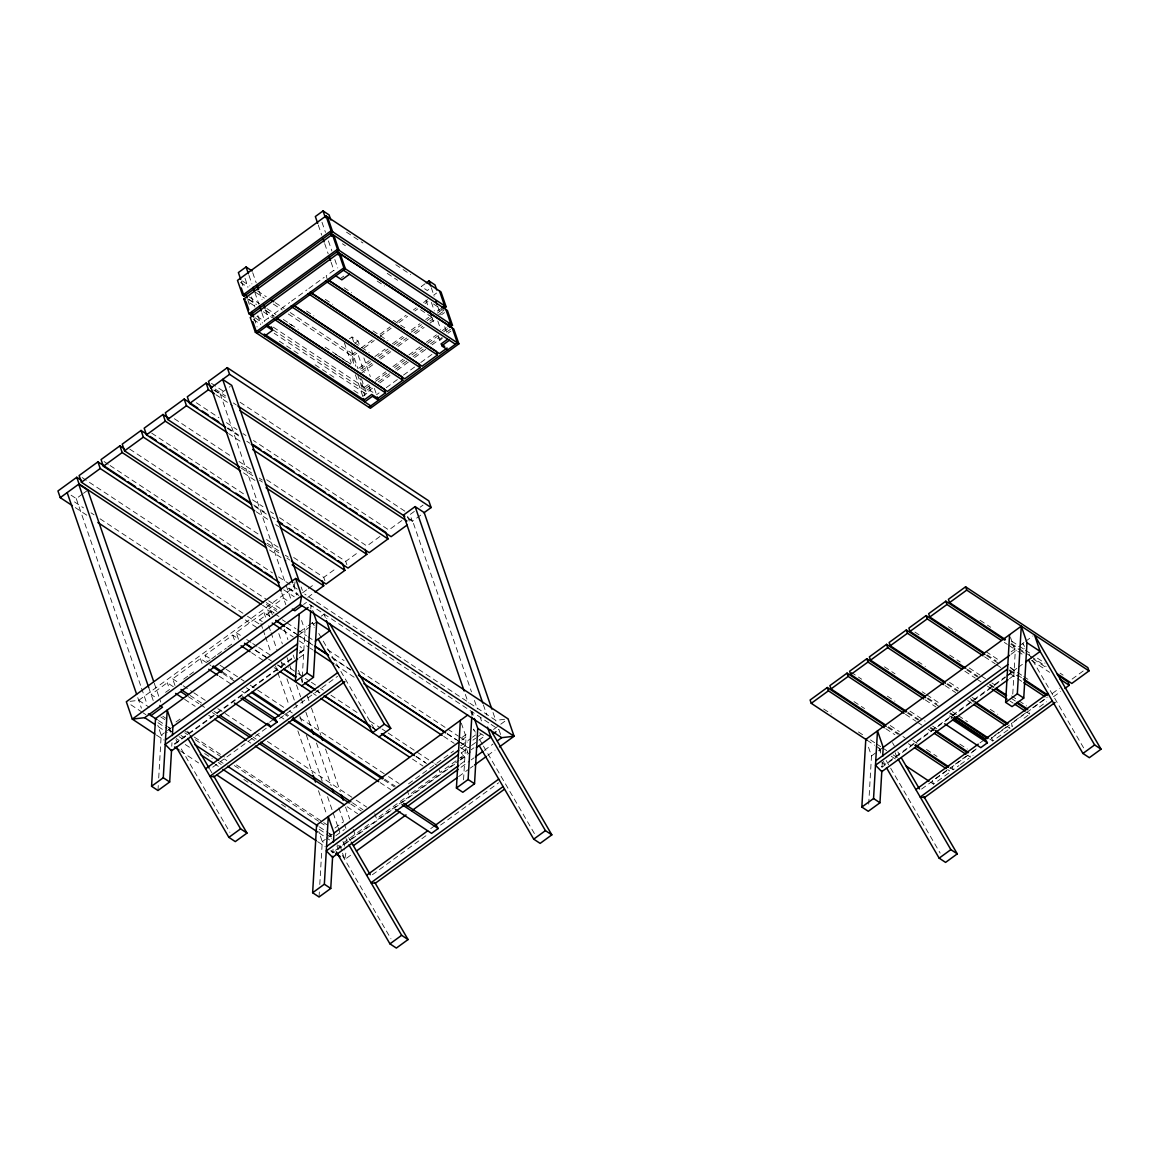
<?xml version="1.0" encoding="UTF-8"?>
<svg xmlns="http://www.w3.org/2000/svg" width="1159" height="1159" viewBox="0 0 1159 1159"><rect width="100%" height="100%" fill="white"/><g stroke="black" fill="none" stroke-linecap="round" stroke-linejoin="round"><path stroke-width="0.75" stroke-dasharray="5 3.75" d="M157.972 790.51L158.29 785.15M158.711 778.008L161.202 735.139L157.783 725.215M171.764 746.266L171.967 742.687M301.963 682.245L302.166 678.667M302.282 676.885L304.991 630.438L301.572 620.514M310.786 608.939L310.989 605.375L313.263 611.995M319.044 896.979L319.362 891.619M319.783 884.476L322.274 841.608L318.855 831.684M332.836 852.734L333.039 849.17M463.557 779.775L466.063 736.921L460.934 722.028M471.858 715.407L472.061 711.858L469.134 713.987M868.685 804.143L871.496 755.929L868.077 746.005M882.042 767.041L882.361 761.695M951.249 718.942L951.38 716.74M1012.763 694.096L1015.27 651.228L1010.141 636.334M295.067 581.919L294.183 587.106L138.703 700.326L126.331 701.774M350.569 855.284L344.73 859.543L346.208 850.894M264.585 320.724L272.278 315.118L273.553 318.826M274.205 313.712L289.605 302.513M291.532 301.108L306.918 289.895M308.845 288.49L324.245 277.291M333.864 270.279L326.157 275.885L327.432 279.594M341.181 277.986L343.759 276.117M71.061 495.168L76.248 498.602L82.028 494.4M83.462 493.343L87.794 490.199M214.995 390.366L220.196 393.785L230.293 386.44M349.424 338.848L351.988 336.979L358.044 340.978L359.797 346.063M425.107 283.738L421.268 286.534L427.309 290.532L429.888 288.663M355.48 342.847L358.044 340.978M355.32 352.235L350.974 355.407L354.379 365.288M361.13 348.004L374.183 338.5M379.993 334.27L390.148 326.867M397.407 321.594L406.114 315.248M413.372 309.96L416.269 307.845M423.528 302.571L427.874 299.399M433.683 295.168L436.581 293.053M288.272 313.959L352.481 356.407L356.842 353.234M364.1 347.946L374.256 340.558M380.051 336.327L391.67 327.867M398.928 322.593L407.62 316.248M414.879 310.96L417.791 308.845M425.034 303.571L427.946 301.456M358.986 368.113L369.142 360.724M374.937 356.494L385.107 349.091M392.35 343.817L402.506 336.414M411.213 330.083L419.92 323.738M425.73 319.507L428.627 317.392M437.334 311.061L440.246 308.946M360.492 369.113L370.648 361.724M377.906 356.436L388.062 349.033M393.872 344.817L404.027 337.414M411.286 332.126L421.441 324.737M427.251 320.507L431.597 317.334M437.407 313.118L441.753 309.946M361.709 370.764L371.865 363.375M379.123 358.088L389.279 350.684M396.537 345.411L406.693 338.008M413.951 332.72L422.658 326.389M429.917 321.101L432.814 318.986M438.609 314.77L442.97 311.597M361.767 372.821L374.835 363.318M380.63 359.087L390.786 351.684M398.044 346.411L408.2 339.007M415.458 333.734L424.165 327.389M429.975 323.158L434.321 319.985M441.579 314.712L444.476 312.597M368.272 384.542L362.463 388.772L357.928 375.588M375.516 379.254L385.672 371.865M392.93 366.577L403.086 359.174M408.895 354.958L420.5 346.498M426.309 342.267L436.465 334.879M442.274 330.648L446.621 327.475M369.779 385.541L363.969 389.772L360 378.225M375.588 381.311L388.642 371.807M394.451 367.577L404.607 360.174M411.865 354.9L422.021 347.497M427.816 343.267L437.986 335.878M443.781 331.648L448.142 328.475M370.996 387.193L363.738 392.466L364.868 395.77M378.254 381.905L389.859 373.459M395.668 369.228L407.273 360.768M413.068 356.552L423.238 349.149M430.482 343.861L439.189 337.53M446.447 332.242L452.256 328.011M372.503 388.193L365.244 393.466L274.161 333.256M379.761 382.905L389.917 375.516M397.175 370.228L408.779 361.767M414.589 357.552L426.193 349.091M432.003 344.86L442.159 337.472M447.968 333.241L450.865 331.126M362.796 396.335L370.503 390.728L372.923 392.336M439.768 340.297L442.332 338.428M376.545 394.741L379.109 392.872M397.363 379.572L386.164 387.729L383.18 385.759M403.491 375.11L414.69 366.968M420.804 362.506L432.003 354.35M173.314 686.722L167.302 682.738L151.134 694.516L156.335 697.95M174.995 685.491L172.691 678.826L200.406 658.645L210.924 665.599M210.228 659.833L207.316 661.948L205.027 655.284L232.727 635.103L238.74 639.087M238.493 639.261L236.19 632.582L263.904 612.401L269.917 616.385M269.67 616.559L267.367 609.88L283.535 598.116L288.721 601.535M262.571 628.366L259.63 619.819L271.177 611.416L273.77 613.125M165.563 692.358L169.605 689.417L167.302 682.738M183.745 679.116L188.12 675.943M189.569 674.871L193.944 671.684M211.691 658.776L216.067 655.588M217.53 654.516L226.28 648.142M227.729 647.084L232.104 643.897M302.6 592.8L306.947 589.627M308.395 588.584L314.19 584.368M293.691 557.493L323.767 577.385L336.791 567.896M279.551 517.653L345.73 561.391L358.754 551.916M379.92 536.501L366.896 545.99L266.121 479.377M401.869 520.521L388.844 529.996L253.473 440.521M414.357 511.423L410.011 514.582L412.3 521.26L415.53 518.913M420.137 507.207L423.035 505.107M307.801 597.363L313.582 593.147M416.646 518.102L422.441 513.886M303.571 604.476L306.454 602.376M175.994 721.97L180.384 718.783M299.457 632.075L306.729 626.787M308.178 625.73L313.988 621.485M321.231 616.211L324.158 614.082L326.867 618.718M171.445 727.678L161.202 735.139L164.129 737.081M299.254 634.625L316.682 621.919M174.372 743.846L293.531 657.081M299.341 652.85L305.15 648.62M174.661 744.324L293.676 657.66M299.471 653.444L303.832 650.271L300.051 646.403M299.21 657.863L303.571 654.69L299.804 650.822M269.641 722.158L273.611 719.275M212.734 767.215L267.888 727.055M279.507 718.594L337.559 676.32M334.937 828.048L343.6 821.731M461.977 737.486L467.801 733.256M332.445 834.205L322.274 841.608L325.201 843.549M461.775 740.036L467.584 735.806M335.791 835.769L344.455 829.453M408.533 783.817L453.575 751.018M460.847 745.73L471.018 738.312M472.466 737.254L475.378 735.139M461.065 748.815L465.44 745.628L467.743 752.292L457.53 759.739M472.944 740.166L475.639 738.196M476.986 737.211L481.028 734.27M461.383 752.901L470.134 746.526M471.597 745.469L477.436 741.209M478.899 740.152L484.737 735.893M493.502 729.518L499.341 725.259M500.789 724.201L508.091 718.884M343.426 842.81L371.141 822.644M404.23 798.537L376.53 818.718L374.806 813.705M436.566 774.994L408.852 795.175L407.128 790.177M456.067 760.797L440.029 772.474L438.305 767.475M471.206 749.772L473.901 747.816M335.444 850.315L458.964 760.376M460.413 759.319L470.583 751.916M454.734 764.143L332.821 852.908L330.315 850.344M460.543 759.913L464.904 756.74L461.123 752.872M460.282 764.332L464.643 761.159L460.876 757.305M461.007 767.301L469.728 760.956M471.177 759.898L474.089 757.783M484.259 750.38L492.981 744.035M458.602 776.631L468.816 769.185M470.279 768.127L473.191 765.998M487.794 755.364L495.096 750.061M430.713 828.642L434.683 825.744M372.358 874.741L427.512 834.581M440.579 825.078L498.631 782.803M1011.199 651.793L1018.457 646.505M1019.92 645.447L1024.266 642.274M1025.672 641.26L1032.988 635.929M871.496 755.929L883.201 747.396M1010.981 654.342L1016.805 650.112M881.738 762.694L884.665 764.621L1005.273 676.798M1006.722 675.74L1016.892 668.337M1018.341 667.28L1022.702 664.107M1005.404 677.392L882.042 767.229L879.522 764.65M1006.852 676.334L1014.111 671.047L1010.344 667.193M1009.503 678.652L1013.85 675.48L1010.083 671.612M979.934 742.948L983.89 740.065M946.7 770.402L932.372 780.833L933.502 784.136L950.699 771.619L947.685 769.619M966.447 756.016L952.119 766.447L953.263 769.75L958.986 765.577M976.182 748.931L971.879 752.061L973.009 755.364M1005.954 727.244L991.626 737.675L992.77 740.978L1008.533 729.504M1025.715 712.857L1011.387 723.288L1012.531 726.592L1009.503 724.607M1032.582 707.859L1046.91 697.428M1052.329 693.473L1059.5 688.258M1072.089 679.087L1083.549 670.742M921.579 789.062L976.718 748.902M991.235 738.326L1047.837 697.11M960.42 764.534L969.025 758.276M1023.991 718.247L1028.294 715.117M1039.449 706.99L1046.606 701.774M1053.473 696.776L1060.63 691.561M504.556 719.304L495.719 720.333L304.716 594.074M980.094 620.268L990.655 627.251M1011.793 641.217L1017.834 645.215M1019.341 646.215L1023.861 649.199M1025.382 650.199L1031.409 654.198M1037.45 658.182L1044.998 663.165M1060.094 673.147L1063.107 675.146M1011.416 643.535L1017.457 647.519M1018.964 648.518L1029.54 655.501M1031.046 656.501L1046.142 666.483M1010.735 644.085L1019.79 650.069M1021.311 651.068L1024.324 653.068M1033.379 659.051L1045.447 667.033M1004.331 642.405L1007.345 644.404M1008.866 645.404L1016.4 650.387M1017.921 651.387L1023.948 655.371M1031.496 660.369L1049.605 672.336M948.265 626.671L955.813 631.669M986.005 651.619L999.58 660.601M1010.141 667.584L1022.224 675.567M1023.73 676.566L1029.771 680.55M987.135 654.922L996.189 660.905M1009.779 669.888L1015.82 673.886M1017.327 674.886L1021.847 677.87M346.498 232.148L362.926 242.999M395.77 264.716L410.692 274.582M986.454 655.472L1000.043 664.455M1009.098 670.438L1018.153 676.436M984.571 656.791L995.146 663.774M996.653 664.773L1001.173 667.772M1010.228 673.756L1022.31 681.738M342.427 243.781L345.425 245.751M387.222 273.379L397.667 280.29M433.495 303.977L443.94 310.887M914.929 632.075L920.97 636.074M949.641 655.023L960.203 662.006M969.257 668.004L979.833 674.987M981.34 675.987L985.86 678.971M991.901 682.97L994.915 684.955M1011.517 695.936L1017.559 699.92M1019.065 700.92L1026.613 705.903M967.388 669.308L977.95 676.291M990.018 684.274L994.552 687.273M1011.155 698.24L1015.675 701.238M966.707 669.859L977.269 676.842M989.337 684.824L993.871 687.823M377.182 281.058L384.643 285.998M420.471 309.685L433.915 318.566M964.824 671.177L975.385 678.16M976.892 679.16L981.427 682.158M987.454 686.142L990.481 688.142M1010.097 701.108L1013.125 703.107M1026.7 712.075L1029.728 714.074L1028.584 710.771M917.812 661.427L925.36 666.425M949.511 682.39L958.565 688.374M972.14 697.356L975.168 699.341M990.264 709.322L997.798 714.306M947.627 683.694L958.189 690.677M970.271 698.66L973.285 700.659M946.946 684.245L957.508 691.228M971.097 700.21L974.111 702.209M344.078 287.722L351.539 292.662M393.336 320.29L406.78 329.17M945.063 685.563L955.624 692.546M967.707 700.529L972.227 703.527M1006.954 726.461L1009.967 728.46L1008.823 725.157M884.476 666.845L895.038 673.828M922.202 691.778L925.23 693.777M926.736 694.777L940.311 703.759M952.394 711.727L956.914 714.726M958.435 715.726L967.49 721.709M325.259 299.355L332.734 304.281M373.039 330.923L387.961 340.789M927.866 698.08L936.921 704.064M950.51 713.046L953.524 715.045M989.757 738.993L992.77 740.978M927.186 698.631L940.775 707.613M949.829 713.596L952.843 715.596M925.317 699.949L935.878 706.932M949.453 715.914L952.481 717.899M306.454 310.974L313.915 315.914M354.219 342.557L369.156 352.423M851.126 672.249L861.702 679.232M887.359 696.182L894.907 701.181M909.989 711.148L925.085 721.13M932.633 726.113L937.167 729.112M959.797 744.078L967.345 749.062M908.12 712.466L918.681 719.449M930.749 727.432L933.777 729.431M907.439 713.017L918 720M930.069 727.982L934.603 730.981M905.556 714.335L916.117 721.318M917.624 722.318L922.158 725.302M928.2 729.301L931.213 731.3M967.432 755.233L970.46 757.233L969.315 753.929M242.419 280.971L249.895 285.911M257.356 290.837L266.309 296.762M275.262 302.687L284.23 308.598M290.199 312.553L352.901 354.002M240.507 282.376L247.968 287.316M255.429 292.242L264.382 298.167M273.35 304.093L282.303 310.004M249.026 296.791L259.471 303.701M266.932 308.627L275.9 314.553M283.361 319.493L298.283 329.359M325.157 347.12L350.54 363.897M289.142 323.578L292.126 325.563M335.415 354.176L350.337 364.042M248.591 299.181L256.052 304.107M265.02 310.032L273.973 315.958M248.808 299.515L256.269 304.44M265.223 310.366L274.19 316.291M854.024 701.601L864.585 708.584M890.242 725.534L899.297 731.532M912.886 740.5L917.406 743.499M926.461 749.482L937.023 756.465M249.866 302.89L254.343 305.846M263.31 311.771L272.264 317.682M888.359 726.852L904.962 737.834M950.235 767.765L953.263 769.75M887.678 727.403L898.239 734.386M885.795 728.721L894.849 734.705M908.439 743.687L911.452 745.686M256.892 316.306L264.368 321.246M273.321 327.171L364.39 387.367M254.98 317.711L262.658 322.984M273.104 329.895L365.664 391.076M253.27 319.449L260.732 324.375M279.333 341.166L298.718 353.973M315.103 364.81L335.98 378.602M353.857 390.424L359.826 394.364M823.701 709.004L831.249 713.987M858.413 731.937L864.455 735.936M870.481 739.92L875.016 742.919M876.523 743.919L881.043 746.903M882.564 747.903L887.084 750.902M893.125 754.886L897.645 757.885M867.091 740.239L874.639 745.223M876.146 746.222L880.681 749.221M891.242 756.204L895.777 759.203M930.489 782.137L933.502 784.136M211.474 383.354L225.02 392.307M240.058 402.245L405.491 511.597M215.139 389.047L225.672 396.001M407.461 517.58L412.647 521.014L471.481 691.88M213.778 390.032L225.802 397.986M233.336 402.955L236.335 404.94M409.301 519.275L412.3 521.26M215.936 394.726L232.481 405.664M196.335 402.738L218.892 417.66M226.411 422.629L236.943 429.583M242.955 433.567L245.954 435.552M227.787 427.888L238.319 434.857M227.207 428.308L239.232 436.262M246.751 441.231L249.764 443.216M228.584 433.567L242.115 442.521M174.372 418.732L231.525 456.501M239.044 461.485L252.59 470.424M241.202 466.179L251.735 473.133M259.254 478.102L262.267 480.087M241.347 468.149L253.386 476.103M259.399 480.087L262.398 482.072M243.506 472.843L255.545 480.797M151.713 433.147L244.955 494.792M252.474 499.761L263.006 506.715M270.525 511.684L273.524 513.683M253.85 505.02L264.382 511.988M271.901 516.957L274.9 518.942M254.777 506.425L266.802 514.379M256.153 511.698L269.685 520.637M275.697 524.621L278.711 526.606M129.75 449.127L259.094 534.632M266.613 539.601L278.653 547.555M267.28 543.31L279.305 551.264M285.317 555.233L288.33 557.218M267.41 545.281L279.449 553.234M286.968 558.203L289.967 560.188M269.569 549.974L286.114 560.913M104.078 461.557L108.584 464.542M110.091 465.541L272.524 572.908M278.537 576.892L297.197 589.105M288.939 588.12L297.964 594.089M288.359 588.526L298.892 595.494M309.453 604.361L489.837 723.593M491.126 724.462L498.906 729.605M283.723 589.815L294.241 596.784M479.58 732.865L483.477 735.429M82.13 477.551L267.121 599.826M268.627 600.826L280.652 608.779M266.266 602.535L276.798 609.504M266.411 604.52L276.929 611.474M262.557 605.23L274.582 613.183M275.074 613.98L278.957 616.559M267.367 609.88L271.872 612.865M282.405 619.819L285.418 621.818M286.925 622.803L295.936 628.772M297.443 629.772L306.469 635.726M307.975 636.726L312.481 639.71M327.533 649.648L344.078 660.587M360.608 671.525L446.345 728.185M447.852 729.185L458.37 736.139M459.877 737.138L467.396 742.108M286.461 627.323L298.5 635.277M299.993 636.262L310.525 643.231M331.59 657.139L351.134 670.061M447.388 733.69L459.428 741.644M460.934 742.644L465.44 745.628M286.215 627.497L295.226 633.451M296.733 634.451L307.265 641.405M308.772 642.405L313.278 645.389M332.836 658.312L350.887 670.235M447.142 733.864L456.168 739.833M457.66 740.833L468.193 747.787M282.738 630.018L293.27 636.972M299.283 640.956L308.308 646.91M309.815 647.91L312.829 649.895M335.386 664.817L354.944 677.74M443.68 736.385L454.198 743.354M460.224 747.323L467.743 752.292M259.63 619.819L262.224 621.528M74.495 501.905L83.52 507.874M91.039 512.843L94.053 514.828M100.065 518.812L245.954 615.241M247.461 616.24L259.486 624.194M75.292 507.584L87.316 515.538M245.244 619.935L257.269 627.888M236.19 632.582L240.71 635.567M246.722 639.536L251.228 642.521M252.734 643.52L257.255 646.505M258.747 647.49L270.786 655.443M281.318 662.412L288.837 667.381M290.344 668.366L296.356 672.35M297.863 673.35L303.875 677.32M305.382 678.319L309.888 681.304M311.394 682.289L318.913 687.258M320.42 688.258L323.419 690.242M330.952 695.212L358.015 713.104M370.054 721.057L380.572 728.026M382.079 729.011L386.599 731.995M388.091 732.995L433.22 762.825M434.726 763.81L437.725 765.809M255.284 650.011L267.323 657.964M277.856 664.933L282.361 667.917M316.958 690.778L319.956 692.763M372.604 727.562L377.11 730.547M416.226 756.392L425.237 762.361M255.038 650.185L267.063 658.138M268.569 659.138L271.583 661.123M277.595 665.107L282.101 668.091M316.697 690.952L319.71 692.937M372.343 727.736L376.863 730.721M415.965 756.566L426.498 763.535M251.575 652.72L263.6 660.673M274.132 667.627L278.638 670.612M313.234 693.473L316.248 695.458M412.503 759.087L423.035 766.056M205.027 655.284L211.039 659.254M220.065 665.223L224.571 668.207M226.077 669.207L239.609 678.145M241.115 679.145L244.129 681.13M250.141 685.114L256.153 689.083M257.66 690.083L287.736 709.96M289.243 710.96L292.256 712.944M299.775 717.914L387.005 775.574M388.511 776.573L399.044 783.527M222.354 671.901L232.887 678.855M246.418 687.809L249.431 689.793M285.52 713.654L288.533 715.639M384.788 779.268L395.32 786.222M222.963 673.553L234.987 681.506M284.621 714.321L287.635 716.305M383.89 779.935L394.422 786.889M219.239 676.248L231.278 684.201M241.811 691.17L244.81 693.154M280.913 717.015L283.912 719M380.166 782.629L390.699 789.583M172.691 678.826L181.717 684.781M183.223 685.78L192.249 691.749M193.756 692.734L207.287 701.688M217.82 708.642L255.415 733.502M256.921 734.502L259.92 736.487M267.439 741.456L354.683 799.116M356.175 800.116L366.708 807.07M190.033 695.443L203.564 704.382M214.096 711.336L217.095 713.336M253.198 737.196L256.211 739.181M352.466 802.81L362.984 809.764M188.366 696.66L198.884 703.629M200.391 704.614L204.911 707.598M212.43 712.568L215.429 714.552M251.532 738.413L254.531 740.413M350.8 804.042L361.318 810.996M184.643 699.355L195.176 706.324M208.707 715.262L211.72 717.262M247.809 741.123L250.822 743.107M347.077 806.736L357.609 813.69M138.703 700.326L149.236 707.28M162.767 716.233L165.78 718.218M185.324 731.141L192.843 736.124M194.35 737.11L224.426 757.001M236.465 764.954L322.188 821.615M323.694 822.615L326.708 824.6M160.695 716.87L165.201 719.855M184.745 732.763L187.758 734.763M195.277 739.732L226.831 760.594M234.35 765.563L318.522 821.195M320.029 822.195L326.041 826.164M158.435 720.536L165.998 725.534M167.504 726.519L170.518 728.518M181.036 735.472L184.035 737.457M220.109 761.304L223.122 763.288M319.319 826.874L326.838 831.843M328.345 832.843L331.344 834.828M130.851 704.759L141.398 711.727M142.905 712.727L145.918 714.712M157.972 722.68L167.012 728.663M168.519 729.663L171.532 731.648M179.051 736.631L182.064 738.616M204.665 753.553L212.198 758.537M218.225 762.521L221.239 764.52M243.839 779.456L251.373 784.426M281.507 804.346L289.04 809.33M319.174 829.25L331.228 837.218M158.218 726.621L167.229 732.589M176.255 738.558L179.268 740.543M185.281 744.527L191.293 748.497M215.357 764.404L218.37 766.389M319.145 833.002L329.663 839.956M337.182 844.94L344.701 849.909M156.407 735.052L163.941 740.036M180.514 750.989L198.595 762.941M317.609 841.622L325.143 846.592M331.17 850.576L334.183 852.575M1024.542 646.476L1022.745 643.39L1024.455 648.359M1029.047 654.198L1031.742 658.834M1032.64 660.384L1083.94 748.424M892.473 742.658L894.27 745.744M897.863 751.916L899.674 755.016M878.957 748.091L880.768 751.177M886.157 760.449L889.764 766.621M890.663 768.171L940.166 853.125M475.335 732.169L473.524 729.083L475.233 734.038M479.826 739.891L482.535 744.527M483.433 746.063L534.734 834.118M314.263 625.701L312.452 622.6L314.161 627.57M318.754 633.422L322.361 639.594M323.26 641.144L375.458 730.735M348.656 837.609L350.453 840.695M331.546 836.87L329.75 833.77L331.46 838.739M336.95 846.128L338.747 849.214M342.354 855.4L390.96 938.819M187.584 731.141L189.381 734.226M209.837 769.33L211.88 772.836M171.373 731.937L168.678 727.301L170.387 732.271M175.878 739.659L177.675 742.745M181.282 748.931L229.888 832.336M895.226 752.799L896.356 756.103M879.536 749.743L880.666 753.046M883.52 761.318L884.665 764.621M431.293 287.707L434.205 296.182M437.711 306.353L440.637 314.828M444.708 326.693L447.055 333.473M431.394 302.398L434.321 310.873M437.812 321.043L440.739 329.518M425.933 300.094L427.685 305.179M431.771 317.044L434.103 323.825M438.189 335.675L441.043 343.991M493.024 712.51L495.965 721.057M498.978 729.793L500.601 734.531M321.985 222.224L325.491 232.394M328.403 240.869L331.909 251.025M334.821 259.5L337.747 267.975M318.261 225.005L321.767 235.161M324.694 243.636L328.185 253.807M331.112 262.282L334.024 270.757M363.883 357.928L370.3 376.574M374.386 388.439L376.124 393.509M483.361 704.802L486.896 715.06M351.988 336.979L353.741 342.064M358.406 355.625L364.245 372.575M368.91 386.121L371.778 394.437M474.422 700.413L477.363 708.96M480.304 717.508L481.478 720.912M351.51 349.975L357.928 368.62M361.434 378.79L366.795 394.364M352.481 356.407L355.885 366.287M407.649 516.306L409.953 522.97M472.061 711.858L473.205 715.161M344.295 342.586L351.293 362.926M355.378 374.777L364.071 400.043M465.338 694.415L468.279 702.962M471.22 711.496L472.408 714.915M252.705 272.669L256.211 282.825M259.138 291.3L262.05 299.775M265.556 309.946L268.468 318.421M248.997 275.436L251.909 283.912M254.835 292.387L258.921 304.252M261.833 312.727L264.745 321.202M345.73 561.391L346.874 564.737M245.013 278.261L247.939 286.737M251.431 296.907L254.937 307.077M257.849 315.552L260.775 324.027M241.304 281.043L243.767 288.229M247.722 299.688L250.054 306.469M254.14 318.334L257.095 326.939M323.767 577.385L324.926 580.717M324.158 614.082L325.302 617.399M301.152 587.005L302.34 590.424M293.256 584.411L296.892 595.002M220.196 393.785L285.491 583.455M286.085 585.15L291.373 600.536M281.709 592.828L285.824 604.781M284.375 629.38L287.91 639.623M293.198 655.009L294.372 658.413M298.5 670.38L302.615 682.347M307.323 696.008L309.091 701.137M311.438 707.975L320.855 735.313M325.563 748.975L340.268 791.698M345.556 807.07L349.685 819.036M353.249 829.409L354.973 834.408M271.177 611.416L272.351 614.835M278.826 633.625L282.361 643.882M287.07 657.544L288.823 662.673M289.417 664.382L291.764 671.22M296.472 684.882L300.601 696.849M301.181 698.558L303.542 705.382M305.889 712.22L311.192 727.606M316.479 742.977L331.184 785.686M338.834 807.91L345.904 828.41M346.005 838.493L347.149 841.796M263.904 612.401L266.208 619.08M268.714 625.817L270.482 630.945M271.061 632.655L276.943 649.735M281.072 661.702L282.825 666.831M286.954 678.783L294.603 701.007M295.183 702.702L296.95 707.83M299.891 716.378L301.659 721.506M306.367 735.168L322.245 781.311M327.548 796.682L337.544 825.73M338.138 827.439L339.906 832.568M342.948 841.434L344.585 846.171M339.848 845.346L342.021 851.662M342.557 853.227L344.73 859.543M263.165 630.076L264.933 635.204M265.512 636.899L270.815 652.285M275.523 665.947L277.276 671.075M277.87 672.785L288.461 703.542M297.877 730.88L312.582 773.589M318.464 790.684L326.708 814.603M232.727 635.103L234.451 640.116M200.406 658.645L202.695 665.324M154.277 683.274L160.753 702.064M148.729 687.519L153.437 701.195M76.248 498.602L140.963 686.548M141.557 688.258L146.86 703.629M137.776 697.631L141.412 708.207"/><path stroke-width="1.5" d="M171.561 749.83L169.678 781.977L157.972 790.51L151.568 786.266L155.509 718.594L308.091 607.49M151.568 786.266L163.274 777.747L167.215 710.076L172.908 726.621L172.387 735.545M299.283 613.908L295.342 681.564L307.048 673.046L310.684 610.721M301.76 685.809L313.466 677.291L316.682 621.919L313.263 611.995M332.633 856.313L330.75 888.46L319.044 896.979L312.64 892.734L316.581 825.063L467.7 715.031M312.64 892.734L324.346 884.216L328.287 816.544L333.98 833.089L333.459 842.014M474.335 718.464L477.754 728.388L474.538 783.759L462.832 792.278L456.414 788.048L460.355 720.376M456.414 788.048L468.12 779.514L471.756 717.189M881.84 770.619L879.971 802.767L868.265 811.286L861.847 807.055L865.787 739.384L1021.282 626.164L1026.975 642.709L1023.745 698.066L1012.039 706.599L1005.621 702.354L1009.576 634.683M861.847 807.055L873.553 798.522L877.493 730.851L883.201 747.396L882.68 756.334M1005.621 702.354L1017.327 693.835L1021.282 626.164M499.471 746.86L514.074 736.24L301.644 595.813L132.3 719.116L144.672 717.682L300.152 604.462L301.644 595.813L295.661 578.471L126.331 701.774L132.3 719.116L154.9 734.053M252.126 270.974L246.07 266.961L238.377 272.568L240.71 279.348M330.851 220.007L329.098 214.922L323.042 210.924L315.349 216.53L317.682 223.31M443.202 308.888L446.114 306.773L440.999 291.952L326.012 215.936L237.494 280.391L242.608 295.212L244.114 296.211L332.633 231.757L327.519 216.936M242.608 295.212L331.112 230.757L446.114 306.773M253.488 316.726L248.982 313.756L243.883 298.921L332.387 234.466L337.501 249.301L452.488 325.302L449.591 327.418M248.982 313.756L337.501 249.301M250.489 314.755L339.007 250.301L333.908 235.465M338.776 253.01L250.257 317.465L255.371 332.285L370.358 408.301L458.877 343.846L453.763 329.011L338.776 253.01L343.875 267.83L458.877 343.846M255.371 332.285L343.875 267.83M264.86 335.893L272.553 330.286L271.38 326.896M349.525 274.234L341.833 279.841L335.777 275.842M81.275 480.246L76.769 477.276L57.95 490.967L60.254 497.646L72.278 505.599M124.998 479.754L97.935 461.862L79.116 475.552L81.42 482.231L263.397 602.521M124.39 448.852L119.884 445.867L101.065 459.572L103.368 466.251L279.333 582.571M147.063 434.437L141.05 430.453L122.231 444.158L124.535 450.837L265.904 544.281M169.011 418.457L162.999 414.473L144.18 428.178L146.483 434.842L251.764 504.44M197.711 408.011L184.165 399.058L165.36 412.763L167.649 419.442L239.841 467.164M212.14 387.048L206.114 383.078L187.309 396.784L189.598 403.448L225.701 427.309M431.119 507.555L428.83 500.891L227.28 367.664L208.475 381.369L210.764 388.033L229.583 374.343L431.119 507.555L423.89 512.829M60.254 497.646L79.058 483.94L261.05 604.245M81.42 482.231L100.225 468.526L280.71 587.83M103.368 466.251L122.188 452.546L266.57 547.99M124.535 450.837L143.354 437.131L254.647 510.699M146.483 434.842L165.302 421.152L240.493 470.858M167.649 419.442L186.469 405.737L227.077 432.582M189.598 403.448L208.417 389.757L214.429 393.727M426.396 282.796L428.96 280.927L435.016 284.926L436.769 290.011M441.695 307.888L444.592 305.773L439.493 290.938M448.069 326.418L450.981 324.303L445.867 309.482M447.461 339.326L441.043 343.991L444.679 346.396M449.388 340.239L441.68 345.846L447.736 349.844M276.755 318.073L384.252 389.134L385.527 392.843L377.82 398.435L371.778 394.437L364.071 400.043L264.223 334.038M294.082 305.469L401.565 376.516L402.839 380.224L387.454 391.438L276.972 318.406M311.394 292.85L418.877 363.912L420.166 367.62L404.766 378.819L294.299 305.802M330.214 281.231L436.204 351.293L437.479 355.002L422.079 366.215L310.119 292.198M447.099 348.004L439.406 353.596L328.924 280.579M368.837 407.302L457.356 342.847L452.256 328.011M491.851 709.091L424.194 512.597L415.11 506.599L403.564 515.016L464.165 690.996M315.031 592.09L323.723 585.773L321.999 580.76M338.08 560.695L342.586 563.68L344.889 570.358L326.07 584.049L291.474 561.188M365.114 549.366L366.838 554.364L348.019 568.069L277.334 521.347M370.663 522.347L385.701 532.285L388.004 538.949L369.185 552.655L265.411 484.056M407.055 525.085L391.134 536.675L251.271 444.216M150.974 715.596L162.521 707.193L159.928 705.469M302.122 605.534L294.908 610.793L292.314 609.069M172.836 726.679L297.791 635.683M165.462 740.007L297.544 643.824M297.284 648.258L165.215 744.426L171.503 750.858L297.762 658.92M315.32 641.202L329.851 630.626L326.432 620.702M205.592 768.808L268.004 723.361M273.799 719.131L337.66 672.64M234.364 702.977L270.496 726.867L277.102 722.057L274.929 718.319L242.564 696.921M342.021 680.101L209.938 776.284L214.198 776.805L344.817 681.68M228.874 837.363L240.579 828.844L246.983 833.089L235.277 841.608L228.874 837.363L176.197 746.961M379.065 736.907L390.771 728.388L384.353 724.143L372.647 732.676L318.16 639.145M333.908 833.147L458.863 742.151M326.534 846.476L458.616 750.293M458.356 754.726L326.287 850.894L332.561 857.341L458.834 765.389M493.14 733.806L496.023 731.706M476.392 747.685L490.923 737.095L487.504 727.171M353.481 845.606L399.971 811.749M407.244 806.461L458.095 769.417M475.538 756.726L482.81 751.438M497.341 740.862L501.688 737.675L514.074 736.24L508.091 718.884L295.661 578.471M356.407 851.039L406.041 814.893M411.88 810.648L457.139 777.689M474.654 764.94L486.331 756.436M366.664 875.277L427.613 830.887M434.871 825.614L498.732 779.109M403.636 803.39L436.001 824.788L438.174 828.526L431.568 833.335L395.436 809.446M503.093 786.584L371.01 882.752L375.27 883.274L504.44 789.221M389.946 943.846L401.651 935.313L408.055 939.558L396.349 948.076L389.946 943.846L336.356 851.879M533.719 839.145L545.425 830.626L551.843 834.857L540.137 843.39L533.719 839.145L479.218 745.628M886.171 726.403L827.309 687.504L810.112 700.022L811.257 703.325L867.091 740.239M905.918 712.017L847.055 673.118L829.873 685.635L831.003 688.939L885.346 724.853M925.679 697.631L866.816 658.732L849.619 671.249L850.764 674.552L906.613 711.467M945.44 683.245L886.577 644.346L869.38 656.863L870.525 660.166L924.853 696.081M963.68 667.874L906.324 629.96L889.141 642.477L890.271 645.78L944.614 681.695M984.947 654.487L926.084 615.574L908.888 628.091L910.032 631.394L965.867 668.308M1004.708 640.101L945.845 601.188L928.649 613.705L929.779 617.008L984.121 652.937M1056.704 673.466L1071.8 683.448L1088.982 670.916L1087.852 667.613L965.592 586.802L948.395 599.319L949.54 602.622L1005.389 639.536M811.257 703.325L828.439 690.807L884.288 727.722M831.003 688.939L848.2 676.421L904.049 713.336M850.764 674.552L867.961 662.035L923.795 698.949M870.525 660.166L887.707 647.649L943.556 684.563M890.271 645.78L907.468 633.263L961.796 669.178M910.032 631.394L927.229 618.877L983.064 655.791M929.779 617.008L946.975 604.491L1001.318 640.405M949.54 602.622L966.736 590.105L1088.982 670.916M883.115 747.454L1009.532 655.4M875.755 760.782L1007.823 664.614M1007.577 669.033L875.494 765.215L881.782 771.648L1008.055 679.696M1025.614 661.992L1040.145 651.416L1034.451 634.871L1101.05 749.178L1089.344 757.696L1082.926 753.451L1028.439 659.935M915.871 789.583L978.283 744.15M984.092 739.92L1047.953 693.415M952.843 717.711L985.208 739.094L987.396 742.832L980.789 747.642L944.643 723.752M1064.933 688.432L1069.235 685.302L1068.091 681.999L1057.53 675.016M1052.3 700.891L920.232 797.059L924.476 797.58L1055.096 702.47M939.152 858.153L950.858 849.634L957.276 853.864L945.57 862.397L939.152 858.153L886.476 767.751M1082.926 753.451L1094.632 744.933L1101.05 749.178M1026.975 642.709L1040.145 651.416L1094.632 744.933M1060.181 679.319L1069.235 685.302M1023.368 678.87L1047.504 694.835M1024.194 680.42L1046.823 695.386M1023.817 682.738L1044.954 696.704M330.706 233.162L447.388 310.482L452.488 325.302M1017.327 693.835L1023.745 698.066M337.095 251.706L449.055 325.708M996.059 688.272L1006.62 695.255M1017.196 702.238L1027.758 709.221M995.378 688.823L1005.94 695.806M1016.501 702.789L1027.077 709.772M991.988 689.141L1007.084 699.109M1014.632 704.107L1025.193 711.09M343.47 270.235L455.429 344.252M974.791 701.659L1007.997 723.607M975.617 703.209L1007.316 724.158M973.748 704.513L1005.433 725.476M325.52 280.985L437.479 355.002M956.552 717.044L988.25 737.993M954.35 716.595L987.555 738.544M953.987 718.899L984.179 738.862M308.193 293.604L420.166 367.62M952.756 719.942L987.396 742.832M935.284 730.431L968.489 752.379M936.11 731.981L967.808 752.93M290.88 306.208L402.839 380.224M934.226 733.285L965.925 754.234M270.786 299.717L273.77 301.702M243.883 298.921L245.389 299.92M273.553 318.826L385.527 392.843M915.523 744.817L948.728 766.765M914.842 745.367L948.048 767.316M914.48 747.671L946.164 768.62M267.077 325.23L271.916 328.432M266.498 326.287L272.553 330.286M258.805 331.894L370.764 405.896M906.338 766.186L928.982 781.152M873.553 798.522L879.971 802.767M237.841 405.94L404.781 516.291M240 410.634L406.939 520.985M202.217 410.996L208.229 414.965M212.749 417.95L218.761 421.934M253.357 444.795L260.876 449.764M263.875 451.749L271.394 456.718M274.408 458.718L293.966 471.641M298.471 474.625L325.549 492.517M328.548 494.502L336.067 499.471M339.08 501.47L346.599 506.44M349.612 508.424L357.131 513.394M360.13 515.378L367.664 520.348M252.648 449.475L388.004 538.949M266.063 487.765L366.838 554.364M150.076 436.421L156.088 440.406M160.608 443.39L166.621 447.36M169.62 449.344L187.671 461.282M190.684 463.267L198.203 468.236M201.217 470.221L208.736 475.204M211.735 477.189L219.254 482.158M222.267 484.143L229.786 489.112M235.799 493.097L250.837 503.035M279.42 521.927L282.434 523.911M286.939 526.896L292.952 530.865M297.472 533.85L303.484 537.834M306.498 539.819L314.017 544.788M317.015 546.773L324.534 551.756M327.548 553.741L335.067 558.71M280.217 527.606L344.889 570.358M292.14 564.882L323.723 585.773M128.012 481.738L135.531 486.708M138.544 488.707L146.063 493.676M149.062 495.661L156.595 500.63M159.594 502.615L167.113 507.584M170.127 509.583L219.761 542.383M224.267 545.367L230.279 549.352M234.799 552.321L251.344 563.26M254.343 565.259L261.862 570.228M264.875 572.213L272.394 577.182M300.152 604.462L501.688 737.675M316.682 621.919L329.851 630.626L384.353 724.143M477.754 728.388L490.923 737.095L545.425 830.626M275.929 620.355L283.462 625.324M315.045 646.2L328.577 655.154M361.666 677.03L444.39 731.706M275.683 620.529L284.708 626.497M314.784 646.374L328.316 655.328M358.406 675.219L445.636 732.879M272.22 623.049L281.246 629.018M314.335 650.894L333.879 663.817M363.955 683.694L442.173 735.4M97.849 522.492L242.231 617.935M307.048 673.046L313.466 677.291M468.12 779.514L474.538 783.759M246.273 644.056L252.285 648.026M283.868 668.902L295.893 676.856M304.918 682.825L313.944 688.794M324.477 695.748L369.591 725.577M383.136 734.516L411.706 753.408M244.506 643.231L252.025 648.2M283.607 669.076L295.646 677.03M304.672 682.999L315.19 689.953M324.216 695.922L370.851 726.736M381.369 733.705L414.458 755.581M241.043 645.751L250.069 651.72M280.145 671.597L311.728 692.474M320.753 698.442L409.489 757.102M213.328 665.932L222.354 671.901M252.445 691.778L284.027 712.655M293.053 718.623L383.281 778.269M212.43 666.599L221.456 672.568M251.532 692.445L283.129 713.321M292.14 719.29L382.383 778.935M208.721 669.294L217.747 675.262M247.823 695.139L279.406 716.016M288.432 721.985L378.674 781.644M240.971 698.167L277.102 722.057M402.043 804.636L438.174 828.526M181.007 689.475L188.526 694.444M220.109 715.32L251.691 736.197M260.717 742.166L350.96 801.811M180.847 691.691L186.86 695.675M216.936 715.552L250.025 737.428M259.051 743.397L349.294 803.042M175.617 693.401L183.136 698.37M214.719 719.246L246.302 740.123M255.328 746.092L344.064 804.737M148.381 713.886L156.987 719.565M194.567 744.411L218.616 760.304M227.628 766.273L317.812 825.889M144.672 717.682L155.205 724.636M200.319 754.466L213.864 763.404M222.89 769.373L317.638 832.003M174.487 747.004L179.008 749.989M216.675 774.893L316.103 840.623M335.69 853.575L340.21 856.559M163.274 777.747L169.678 781.977M324.346 884.216L330.75 888.46M901.47 758.102L919.464 788.989M923.969 796.711L957.276 853.864M898.182 759.217L950.858 849.634M490.634 729.822L551.843 834.857M329.562 623.354L390.771 728.388M351.351 842.245L370.257 874.683M374.763 882.405L408.055 939.558M348.96 844.911L401.651 935.313M269.047 724.375L270.496 726.867M190.279 735.777L209.185 768.214M213.691 775.936L246.983 833.089M187.888 738.442L240.579 828.844M965.592 586.802L966.736 590.105M945.845 601.188L946.975 604.491M926.084 615.574L927.229 618.877M906.324 629.96L907.468 633.263M886.577 644.346L887.707 647.649M866.816 658.732L867.961 662.035M847.055 673.118L848.2 676.421M827.309 687.504L828.439 690.807M448.432 323.912L449.605 327.302M428.96 280.927L430.713 286.012M435.958 301.268L437.131 304.658M430.018 311.959L431.177 315.349M340.282 254.009L345.396 268.83L256.878 333.285L252.908 321.753M326.012 215.936L331.112 230.757M323.042 210.924L325.375 217.704M330.634 232.945L331.807 236.335M337.052 251.59L338.225 254.98M322.941 238.551L324.1 241.941M329.359 257.197L330.518 260.587M377.298 396.9L378.471 400.29L372.416 396.291L364.708 401.898L363.549 398.508M415.11 506.599L482.767 703.093M257.385 286.215L258.544 289.605M263.803 304.86L264.962 308.251M246.07 266.961L248.417 273.741M253.082 287.302L254.241 290.692M259.5 305.947L261.253 311.032M245.969 294.603L247.128 297.993M251.807 311.554L253.546 316.639M241.275 287.983L244.114 296.211M245.954 301.572L248.794 309.815M227.28 367.664L229.583 374.343M299.399 581.876L231.742 385.382L222.658 379.384L292.662 582.702M211.112 387.787L281.115 591.119M206.114 383.078L208.417 389.757M321.434 737.023L322.622 740.442M341.441 795.117L343.209 800.232M311.771 729.301L313.538 734.429M332.372 789.105L333.546 792.524M184.165 399.058L186.469 405.737M293.169 717.218L294.343 720.623M313.176 775.299L315.523 782.137M162.999 414.473L165.302 421.152M141.05 430.453L143.354 437.131M119.884 445.867L122.188 452.546M97.935 461.862L100.225 468.526M153.698 681.564L87.794 490.199L78.725 484.187L148.729 687.519M76.769 477.276L79.058 483.94M67.179 492.604L136.603 694.212"/></g></svg>
